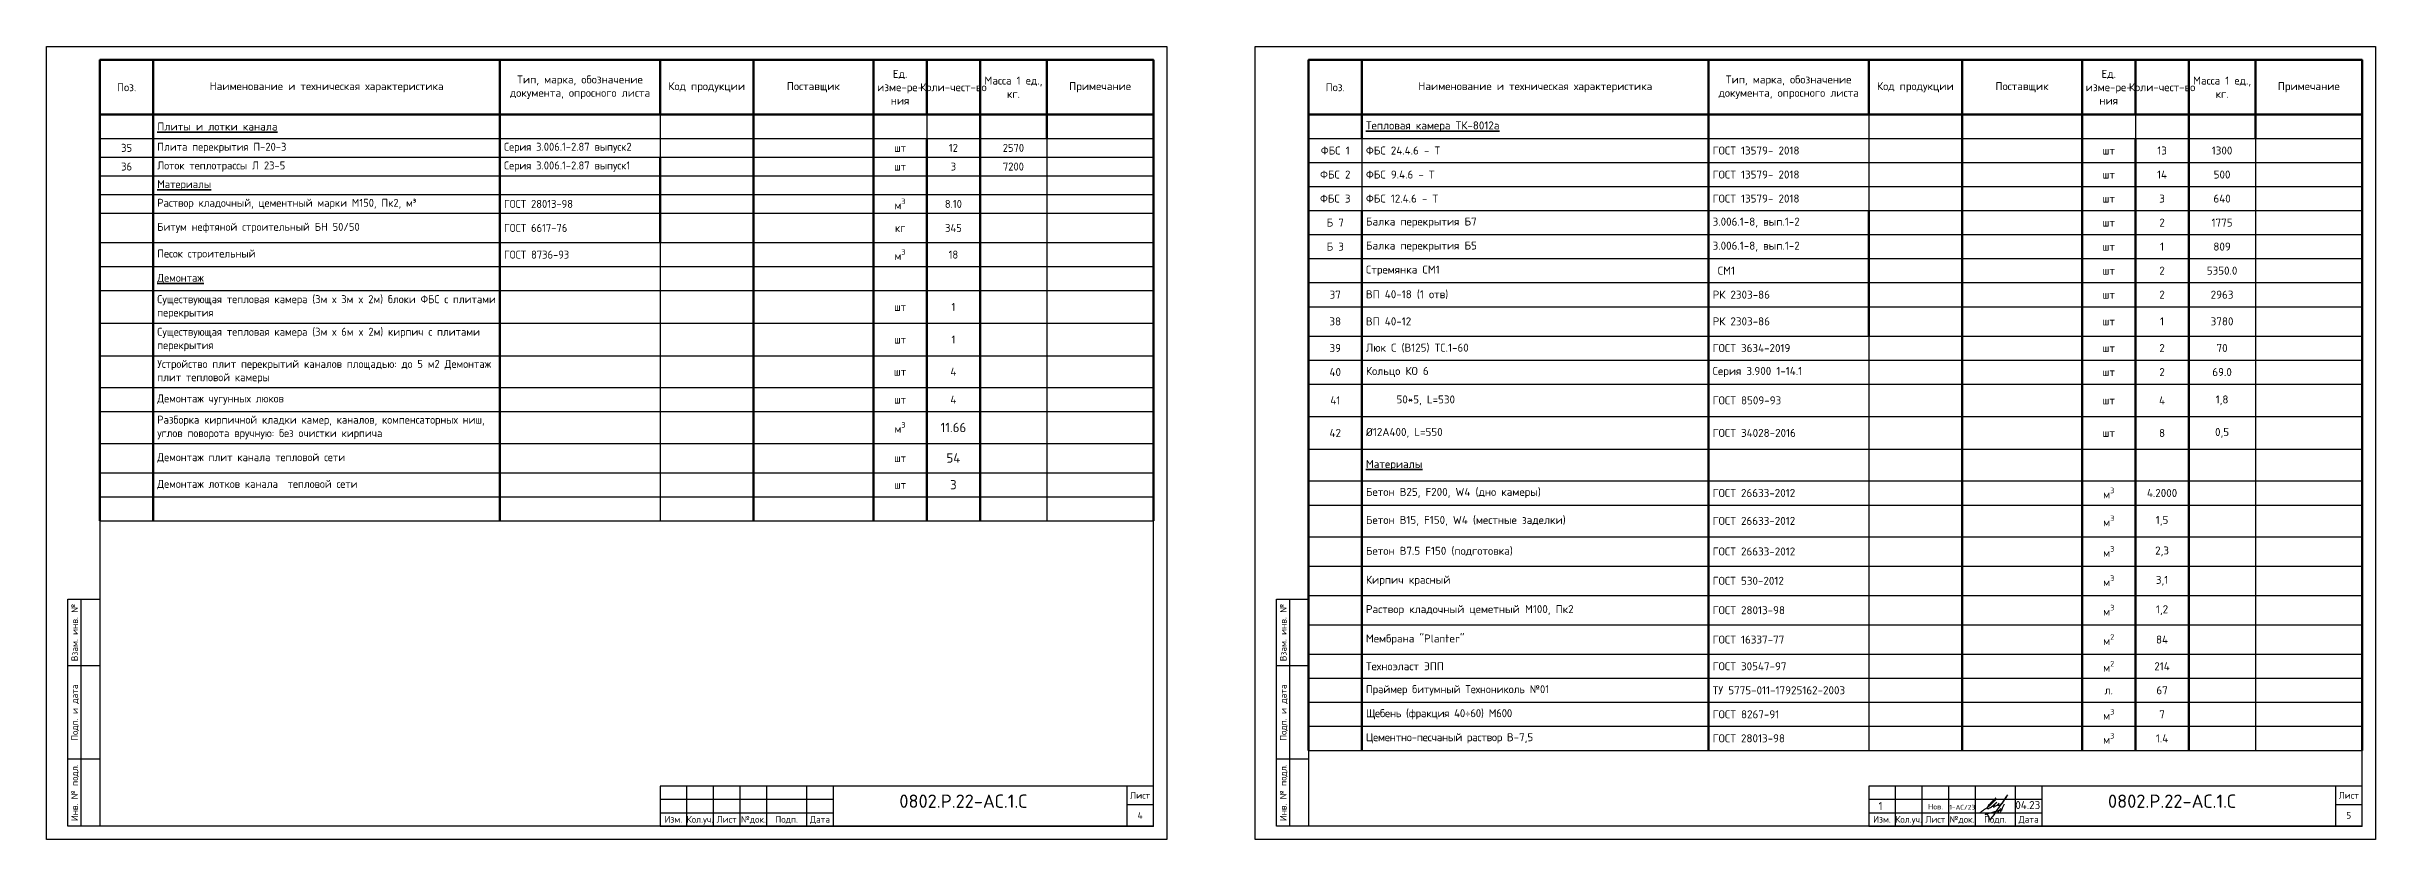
# Model space of a CAD drawing. Header units: metres. Extents: x -18 to 14983, y 1157 to 3877.
# Drawn here: x 14110 to 14983, y 2831 to 3128 of the extents above; entities that cross this region are included whole.
import ezdxf
from ezdxf.enums import TextEntityAlignment as Align

# ---------------------------------------------------------------- set-up
doc = ezdxf.new("R2010")
doc.units = ezdxf.units.M
doc.layers.add('Размерный', color=4, linetype='Continuous', lineweight=30)
doc.layers.add('таблица', color=250, linetype='Continuous', lineweight=35)
doc.layers.add('рамка', color=7, linetype='Continuous')
doc.styles.add('-ISOCPEUR-', font='isocpeur.ttf')
doc.styles.add('GOST-2.304_Type-B', font='GOST_Common.ttf')
doc.styles.get("Standard").update_dxf_attribs({"font": 'GOST_Common.ttf'})

# ---------------------------------------------------------------- blocks, each defined once
blk = doc.blocks.new('*T342')
at = {"layer": 'таблица', "color": 7, "lineweight": 50, "transparency": 16777216}
for p, q in [((0, 0), (395, 0)), ((0, 0), (0, -20.43)), ((20, 0), (20, -20.43)), ((150, 0), (150, -20.43)), ((210, 0), (210, -20.43)), ((245, 0), (245, -20.43)), ((290, 0), (290, -20.43)), ((310, 0), (310, -20.43)), ((330, 0), (330, -20.43)), ((355, 0), (355, -20.43)), ((395, 0), (395, -20.43))]:
    blk.add_line(p, q, dxfattribs=at)
at = {"layer": 'таблица', "color": 0, "lineweight": 50, "transparency": 16777216}
for p, q in [((0, -20.43), (150, -20.43)), ((0, -20.43), (0, -172.63)), ((20, -20.43), (20, -172.63)), ((210, -20.43), (395, -20.43)), ((245, -20.43), (245, -172.63)), ((290, -20.43), (290, -29.43)), ((330, -20.43), (330, -29.43)), ((355, -20.43), (355, -29.43)), ((395, -20.43), (395, -172.63)), ((210, -36.43), (210, -68.43))]:
    blk.add_line(p, q, dxfattribs=at)
at = {"layer": 'таблица', "color": 0, "linetype": 'ByBlock', "lineweight": 50, "transparency": 16777216}
for p, q in [((150, -20.43), (210, -20.43)), ((150, -20.43), (150, -172.63)), ((290, -29.43), (290, -172.63)), ((310, -29.43), (310, -172.63)), ((330, -29.43), (330, -172.63))]:
    blk.add_line(p, q, dxfattribs=at)
at = {"layer": 'таблица', "color": 0, "linetype": 'ByBlock', "lineweight": -2, "transparency": 16777216}
for p, q in [((210, -20.43), (210, -36.43)), ((310, -20.43), (310, -29.43)), ((355, -29.43), (355, -172.63)), ((210, -68.43), (210, -172.63))]:
    blk.add_line(p, q, dxfattribs=at)
at = {"layer": 'таблица', "color": 0, "lineweight": 25, "transparency": 16777216}
for p, q in [((0, -29.43), (20, -29.43)), ((210, -29.43), (290, -29.43)), ((310, -29.43), (395, -29.43)), ((0, -36.43), (20, -36.43)), ((0, -43.43), (20, -43.43)), ((210, -36.43), (245, -36.43)), ((210, -43.43), (245, -43.43)), ((355, -36.43), (395, -36.43)), ((355, -43.43), (395, -43.43)), ((0, -50.43), (20, -50.43)), ((210, -50.43), (245, -50.43)), ((355, -50.43), (395, -50.43)), ((0, -57.43), (20, -57.43)), ((210, -57.43), (245, -57.43)), ((355, -57.43), (395, -57.43)), ((0, -68.43), (20, -68.43)), ((210, -68.43), (245, -68.43)), ((355, -68.43), (395, -68.43)), ((0, -77.43), (20, -77.43)), ((210, -77.43), (245, -77.43)), ((355, -77.43), (395, -77.43)), ((0, -86.43), (20, -86.43)), ((210, -86.43), (245, -86.43)), ((355, -86.43), (395, -86.43)), ((0, -98.63), (20, -98.63)), ((210, -98.63), (245, -98.63)), ((355, -98.63), (395, -98.63)), ((0, -110.83), (20, -110.83)), ((210, -110.83), (245, -110.83)), ((355, -110.83), (395, -110.83)), ((0, -122.73), (20, -122.73)), ((210, -122.73), (245, -122.73)), ((355, -122.73), (395, -122.73)), ((0, -131.73), (20, -131.73)), ((210, -131.73), (245, -131.73)), ((355, -131.73), (395, -131.73)), ((0, -143.63), (20, -143.63)), ((210, -143.63), (245, -143.63)), ((355, -143.63), (395, -143.63)), ((0, -154.63), (20, -154.63)), ((210, -154.63), (245, -154.63)), ((355, -154.63), (395, -154.63)), ((0, -163.63), (20, -163.63)), ((210, -163.63), (245, -163.63)), ((355, -163.63), (395, -163.63)), ((0, -172.63), (20, -172.63)), ((210, -172.63), (245, -172.63)), ((355, -172.63), (395, -172.63))]:
    blk.add_line(p, q, dxfattribs=at)
at = {"layer": 'таблица', "color": 0, "linetype": 'ByBlock', "lineweight": 25, "transparency": 16777216}
for p, q in [((20, -29.43), (210, -29.43)), ((290, -29.43), (310, -29.43)), ((20, -36.43), (210, -36.43)), ((20, -43.43), (210, -43.43)), ((245, -36.43), (355, -36.43)), ((245, -43.43), (355, -43.43)), ((20, -50.43), (210, -50.43)), ((245, -50.43), (355, -50.43)), ((20, -57.43), (210, -57.43)), ((245, -57.43), (355, -57.43)), ((20, -68.43), (210, -68.43)), ((245, -68.43), (355, -68.43)), ((20, -77.43), (210, -77.43)), ((245, -77.43), (355, -77.43)), ((20, -86.43), (210, -86.43)), ((245, -86.43), (355, -86.43)), ((20, -98.63), (210, -98.63)), ((245, -98.63), (355, -98.63)), ((20, -110.83), (210, -110.83)), ((245, -110.83), (355, -110.83)), ((20, -122.73), (210, -122.73)), ((245, -122.73), (355, -122.73)), ((20, -131.73), (210, -131.73)), ((245, -131.73), (355, -131.73)), ((20, -143.63), (210, -143.63)), ((245, -143.63), (355, -143.63)), ((20, -154.63), (210, -154.63)), ((245, -154.63), (355, -154.63)), ((20, -163.63), (210, -163.63)), ((245, -163.63), (355, -163.63)), ((20, -172.63), (210, -172.63)), ((245, -172.63), (355, -172.63))]:
    blk.add_line(p, q, dxfattribs=at)
at = {"layer": 'таблица', "color": 7, "transparency": 16777216, "char_height": 3, "attachment_point": 5, "style": '-ISOCPEUR-'}
for s, insert, width in [('Поз.', (10, -10.22), 17), ('Наименование и техническая характеристика', (85, -10.22), 127), ('Тип, марка, обозначение документа, опросного листа', (180, -10.22), 57), ('Код продукции', (227.5, -10.22), 32), ('Поставщик', (267.5, -10.22), 42), ('Ед. изме-ре- ния', (300, -10.22), 17), ('Коли-чест-во', (320, -10.22), 17), ('Масса 1 ед., кг.', (342.5, -10.22), 22), ('Примечание', (375, -10.22), 37)]:
    blk.add_mtext(s, dxfattribs=dict(at, insert=insert, width=width))
at = {"layer": 'таблица', "color": 0, "transparency": 16777216}
for s, insert, char_height, width, attachment_point, style in [('{\\LПлиты и лотки канала}', (21.5, -24.93), 3, 127, 4, '-ISOCPEUR-'), ('35', (10, -32.93), 3, 18, 5, 'GOST-2.304_Type-B'), ('Плита перекрытия П-20-3', (21.5, -32.93), 3, 127, 4, 'GOST-2.304_Type-B'), ('Серия 3.006.1-2.87 выпуск2', (151.5, -32.93), 3, 57, 4, 'GOST-2.304_Type-B'), ('шт', (300, -32.93), 3, 17, 5, 'GOST-2.304_Type-B'), ('12', (320, -32.93), 3, 17, 5, 'GOST-2.304_Type-B'), ('2570', (342.5, -32.93), 3, 22, 5, 'GOST-2.304_Type-B'), ('36', (10, -39.93), 3, 18, 5, 'GOST-2.304_Type-B'), ('Лоток теплотрассы Л 23-5', (21.5, -39.93), 3, 127, 4, 'GOST-2.304_Type-B'), ('Серия 3.006.1-2.87 выпуск1', (151.5, -39.93), 3, 57, 4, 'GOST-2.304_Type-B'), ('шт', (300, -39.93), 3, 17, 5, 'GOST-2.304_Type-B'), ('3', (320, -39.93), 3, 17, 5, 'GOST-2.304_Type-B'), ('7200', (342.5, -39.93), 3, 22, 5, 'GOST-2.304_Type-B'), ('{\\LМатериалы}', (21.5, -46.93), 3, 127, 4, 'GOST-2.304_Type-B'), ('Раствор кладочный, цементный марки М150, Пк2, м³', (21.5, -53.93), 3, 127, 4, 'GOST-2.304_Type-B'), ('\\A1;м{\\H0.7x;\\S3^ ;}', (300, -53.93), 3, 17, 5, 'GOST-2.304_Type-B'), ('ГОСТ 28013-98', (151.5, -53.93), 3, 57, 4, 'GOST-2.304_Type-B'), ('8.10', (320, -53.93), 3, 17, 5, 'GOST-2.304_Type-B'), ('Песок строительный', (21.5, -72.93), 3, 127, 4, 'GOST-2.304_Type-B'), ('ГОСТ 8736-93', (151.5, -72.93), 3, 57, 4, 'GOST-2.304_Type-B'), ('\\A1;м{\\H0.7x;\\S3^ ;}', (300, -72.93), 3, 17, 5, 'GOST-2.304_Type-B'), ('18', (320, -72.93), 3, 17, 5, 'GOST-2.304_Type-B'), ('{\\LДемонтаж}', (21.5, -81.93), 3, 127, 4, 'GOST-2.304_Type-B'), ('Существующая тепловая камера (3м х 3м x 2м) блоки ФБС с плитами перекрытия', (21.5, -92.53), 3, 127, 4, 'GOST-2.304_Type-B'), ('шт', (300, -92.53), 3, 17, 5, 'GOST-2.304_Type-B'), ('1', (320, -92.53), 3, 17, 5, 'GOST-2.304_Type-B'), ('Существующая тепловая камера (3м х 6м x 2м) кирпич с плитами перекрытия', (21.5, -104.73), 3, 127, 4, 'GOST-2.304_Type-B'), ('шт', (300, -104.73), 3, 17, 5, 'GOST-2.304_Type-B'), ('1', (320, -104.73), 3, 17, 5, 'GOST-2.304_Type-B'), ('Устройство плит перекрытий каналов площадью: до 5 м2 Демонтаж плит тепловой камеры', (21.5, -116.78), 3, 127, 4, 'GOST-2.304_Type-B'), ('шт', (300, -116.78), 3, 17, 5, '-ISOCPEUR-'), ('4', (320, -116.78), 3, 17, 5, '-ISOCPEUR-'), ('Демонтаж чугунных люков', (21.5, -127.23), 3, 127, 4, 'GOST-2.304_Type-B'), ('шт', (300, -127.23), 3, 17, 5, 'GOST-2.304_Type-B'), ('4', (320, -127.23), 3, 17, 5, '-ISOCPEUR-'), ('Разборка кирпичной кладки камер, каналов, компенсаторных ниш, углов поворота вручную: без очистки кирпича', (21.5, -137.68), 3, 127, 4, 'GOST-2.304_Type-B'), ('\\A1;м{\\H0.7x;\\S3^ ;}', (300, -137.68), 3, 17, 5, 'GOST-2.304_Type-B'), ('11.66', (320, -137.68), 3.5, 17, 5, '-ISOCPEUR-'), ('Демонтаж плит канала тепловой сети', (21.5, -149.13), 3, 127, 4, 'GOST-2.304_Type-B'), ('54', (320, -149.13), 3.5, 17, 5, '-ISOCPEUR-'), ('шт', (300, -149.13), 3, 17, 5, 'GOST-2.304_Type-B'), ('Демонтаж лотков канала  тепловой сети', (21.5, -159.13), 3, 127, 4, 'GOST-2.304_Type-B'), ('шт', (300, -159.13), 3, 17, 5, 'GOST-2.304_Type-B'), ('3', (320, -159.13), 3.5, 17, 5, '-ISOCPEUR-')]:
    blk.add_mtext(s, dxfattribs=dict(at, insert=insert, char_height=char_height, width=width, attachment_point=attachment_point, style=style))
at = {"layer": 'таблица', "color": 0, "transparency": 16777216, "char_height": 3}
for s, insert, width, attachment_point in [('\\A1;Битум нефтяной строительный БН {\\H1x;50/50 }', (21.5, -62.93), 127, 4), ('ГОСТ 6617-76', (151.5, -62.93), 57, 4), ('кг', (300, -62.93), 17, 5), ('345', (320, -62.93), 17, 5)]:
    blk.add_mtext(s, dxfattribs=dict(at, insert=insert, width=width, attachment_point=attachment_point))
blk = doc.blocks.new('*T561')
at = {"layer": 'таблица', "color": 7, "lineweight": 50, "transparency": 16777216}
for p, q in [((0, 0), (395, 0)), ((0, 0), (0, -20.43)), ((20, 0), (20, -20.43)), ((150, 0), (150, -20.43)), ((210, 0), (210, -20.43)), ((245, 0), (245, -20.43)), ((290, 0), (290, -20.43)), ((310, 0), (310, -20.43)), ((330, 0), (330, -20.43)), ((355, 0), (355, -20.43)), ((395, 0), (395, -20.43))]:
    blk.add_line(p, q, dxfattribs=at)
at = {"layer": 'таблица', "color": 0, "lineweight": 50, "transparency": 16777216}
for p, q in [((0, -20.43), (150, -20.43)), ((0, -20.43), (0, -258.64)), ((20, -20.43), (20, -29.43)), ((210, -20.43), (395, -20.43)), ((245, -20.43), (245, -258.64)), ((290, -20.43), (290, -29.43)), ((330, -20.43), (330, -29.43)), ((355, -20.43), (355, -29.43)), ((395, -20.43), (395, -258.64)), ((20, -56.43), (20, -258.64)), ((210, -56.43), (210, -103.43))]:
    blk.add_line(p, q, dxfattribs=at)
at = {"layer": 'таблица', "color": 0, "linetype": 'ByBlock', "lineweight": 50, "transparency": 16777216}
for p, q in [((150, -20.43), (210, -20.43)), ((150, -20.43), (150, -258.64)), ((290, -29.43), (290, -258.64)), ((310, -29.43), (310, -258.64)), ((330, -29.43), (330, -258.64))]:
    blk.add_line(p, q, dxfattribs=at)
at = {"layer": 'таблица', "color": 0, "linetype": 'ByBlock', "lineweight": -2, "transparency": 16777216}
for p, q in [((210, -20.43), (210, -56.43)), ((310, -20.43), (310, -29.43)), ((20, -29.43), (20, -56.43)), ((355, -29.43), (355, -258.64)), ((245, -38.43), (290, -38.43)), ((310, -38.43), (355, -38.43)), ((245, -47.43), (290, -47.43)), ((310, -47.43), (355, -47.43)), ((210, -103.43), (210, -258.64))]:
    blk.add_line(p, q, dxfattribs=at)
at = {"layer": 'таблица', "color": 0, "lineweight": 25, "transparency": 16777216}
for p, q in [((0, -29.43), (20, -29.43)), ((210, -29.43), (290, -29.43)), ((310, -29.43), (395, -29.43)), ((0, -38.43), (20, -38.43)), ((210, -38.43), (245, -38.43)), ((355, -38.43), (395, -38.43)), ((0, -47.43), (20, -47.43)), ((210, -47.43), (245, -47.43)), ((355, -47.43), (395, -47.43)), ((0, -56.43), (20, -56.43)), ((210, -56.43), (245, -56.43)), ((355, -56.43), (395, -56.43)), ((0, -65.43), (20, -65.43)), ((210, -65.43), (245, -65.43)), ((355, -65.43), (395, -65.43)), ((0, -74.43), (20, -74.43)), ((210, -74.43), (245, -74.43)), ((355, -74.43), (395, -74.43)), ((0, -83.43), (20, -83.43)), ((210, -83.43), (245, -83.43)), ((355, -83.43), (395, -83.43)), ((0, -92.43), (20, -92.43)), ((210, -92.43), (245, -92.43)), ((355, -92.43), (395, -92.43)), ((0, -103.43), (20, -103.43)), ((210, -103.43), (245, -103.43)), ((355, -103.43), (395, -103.43)), ((0, -112.43), (20, -112.43)), ((210, -112.43), (245, -112.43)), ((355, -112.43), (395, -112.43)), ((0, -121.43), (20, -121.43)), ((210, -121.43), (245, -121.43)), ((355, -121.43), (395, -121.43)), ((0, -133.63), (20, -133.63)), ((210, -133.63), (245, -133.63)), ((355, -133.63), (395, -133.63)), ((0, -145.83), (20, -145.83)), ((210, -145.83), (245, -145.83)), ((355, -145.83), (395, -145.83)), ((0, -157.73), (20, -157.73)), ((210, -157.73), (245, -157.73)), ((355, -157.73), (395, -157.73)), ((0, -166.73), (20, -166.73)), ((210, -166.73), (245, -166.73)), ((355, -166.73), (395, -166.73)), ((0, -178.63), (20, -178.63)), ((210, -178.63), (245, -178.63)), ((355, -178.63), (395, -178.63)), ((0, -189.63), (20, -189.63)), ((210, -189.63), (245, -189.63)), ((355, -189.63), (395, -189.63)), ((0, -200.63), (20, -200.63)), ((210, -200.63), (245, -200.63)), ((355, -200.63), (395, -200.63)), ((0, -211.64), (20, -211.64)), ((210, -211.64), (245, -211.64)), ((355, -211.64), (395, -211.64)), ((0, -222.64), (20, -222.64)), ((210, -222.64), (245, -222.64)), ((355, -222.64), (395, -222.64)), ((0, -231.64), (20, -231.64)), ((210, -231.64), (245, -231.64)), ((355, -231.64), (395, -231.64)), ((0, -240.64), (20, -240.64)), ((210, -240.64), (245, -240.64)), ((355, -240.64), (395, -240.64)), ((0, -249.64), (20, -249.64)), ((210, -249.64), (245, -249.64)), ((355, -249.64), (395, -249.64)), ((0, -258.64), (20, -258.64)), ((210, -258.64), (245, -258.64)), ((355, -258.64), (395, -258.64))]:
    blk.add_line(p, q, dxfattribs=at)
at = {"layer": 'таблица', "color": 0, "linetype": 'ByBlock', "lineweight": 25, "transparency": 16777216}
for p, q in [((20, -29.43), (210, -29.43)), ((290, -29.43), (310, -29.43)), ((20, -38.43), (210, -38.43)), ((290, -38.43), (310, -38.43)), ((20, -47.43), (210, -47.43)), ((290, -47.43), (310, -47.43)), ((20, -56.43), (210, -56.43)), ((245, -56.43), (355, -56.43)), ((20, -65.43), (210, -65.43)), ((245, -65.43), (355, -65.43)), ((20, -74.43), (210, -74.43)), ((245, -74.43), (355, -74.43)), ((20, -83.43), (210, -83.43)), ((245, -83.43), (355, -83.43)), ((20, -92.43), (210, -92.43)), ((245, -92.43), (355, -92.43)), ((20, -103.43), (210, -103.43)), ((245, -103.43), (355, -103.43)), ((20, -112.43), (210, -112.43)), ((245, -112.43), (355, -112.43)), ((20, -121.43), (210, -121.43)), ((245, -121.43), (355, -121.43)), ((20, -133.63), (210, -133.63)), ((245, -133.63), (355, -133.63)), ((20, -145.83), (210, -145.83)), ((245, -145.83), (355, -145.83)), ((20, -157.73), (210, -157.73)), ((245, -157.73), (355, -157.73)), ((20, -166.73), (210, -166.73)), ((245, -166.73), (355, -166.73)), ((20, -178.63), (210, -178.63)), ((245, -178.63), (355, -178.63)), ((20, -189.63), (210, -189.63)), ((245, -189.63), (355, -189.63)), ((20, -200.63), (210, -200.63)), ((245, -200.63), (355, -200.63)), ((20, -211.64), (210, -211.64)), ((245, -211.64), (355, -211.64)), ((20, -222.64), (210, -222.64)), ((245, -222.64), (355, -222.64)), ((20, -231.64), (210, -231.64)), ((245, -231.64), (355, -231.64)), ((20, -240.64), (210, -240.64)), ((245, -240.64), (355, -240.64)), ((20, -249.64), (210, -249.64)), ((245, -249.64), (355, -249.64)), ((20, -258.64), (210, -258.64)), ((245, -258.64), (355, -258.64))]:
    blk.add_line(p, q, dxfattribs=at)
at = {"layer": 'таблица', "color": 7, "transparency": 16777216, "char_height": 3, "attachment_point": 5, "style": '-ISOCPEUR-'}
for s, insert, width in [('Поз.', (10, -10.22), 17), ('Наименование и техническая характеристика', (85, -10.22), 127), ('Тип, марка, обозначение документа, опросного листа', (180, -10.22), 57), ('Код продукции', (227.5, -10.22), 32), ('Поставщик', (267.5, -10.22), 42), ('Ед. изме-ре- ния', (300, -10.22), 17), ('Коли-чест-во', (320, -10.22), 17), ('Масса 1 ед., кг.', (342.5, -10.22), 22), ('Примечание', (375, -10.22), 37), ('ФБС 1', (10, -33.93), 17), ('ФБС 2', (10, -42.93), 17), ('ФБС 3', (10, -51.93), 17), ('Б 7', (10, -60.93), 17), ('Б 3', (10, -69.93), 17), ('37', (10, -87.93), 17), ('38', (10, -97.93), 17), ('39', (10, -107.93), 17), ('41', (10, -127.53), 17), ('42', (10, -139.73), 17)]:
    blk.add_mtext(s, dxfattribs=dict(at, insert=insert, width=width))
at = {"layer": 'таблица', "color": 0, "transparency": 16777216, "char_height": 3, "style": '-ISOCPEUR-'}
for s, insert, width, attachment_point in [('{\\LТепловая камера ТК-8012а}', (21.5, -24.93), 127, 4), ('ФБС 24.4.6 - Т', (21.5, -33.93), 127, 4), ('ГОСТ 13579- 2018', (151.5, -33.93), 57, 4), ('шт', (300, -33.93), 17, 5), ('13', (320, -33.93), 17, 5), ('1300', (342.5, -33.93), 22, 5), ('ФБС 9.4.6 - Т', (21.5, -42.93), 127, 4), ('ГОСТ 13579- 2018', (151.5, -42.93), 57, 4), ('шт', (300, -42.93), 17, 5), ('14', (320, -42.93), 17, 5), ('500', (342.5, -42.93), 22, 5), ('ФБС 12.4.6 - Т', (21.5, -51.93), 127, 4), ('ГОСТ 13579- 2018', (151.5, -51.93), 57, 4), ('шт', (300, -51.93), 17, 5), ('3', (320, -51.93), 17, 5), ('640', (342.5, -51.93), 22, 5), ('Балка перекрытия Б7', (21.5, -60.93), 127, 4), ('3.006.1-8, вып.1-2', (151.5, -60.93), 57, 4), ('шт', (300, -60.93), 17, 5), ('2', (320, -60.93), 17, 5), ('1775', (342.5, -60.93), 22, 5), ('Балка перекрытия Б5', (21.5, -69.93), 127, 4), ('3.006.1-8, вып.1-2', (151.5, -69.93), 57, 4), ('шт', (300, -69.93), 17, 5), ('1', (320, -69.93), 17, 5), ('809', (342.5, -69.93), 22, 5), ('Стремянка СМ1', (21.5, -78.93), 127, 4), (' СМ1', (151.5, -78.93), 57, 4), ('шт', (300, -78.93), 17, 5), ('2', (320, -78.93), 17, 5), ('5350.0', (342.5, -78.93), 22, 5), ('ВП 40-18 (1 отв)', (21.5, -87.93), 127, 4), ('РК 2303-86', (151.5, -87.93), 57, 4), ('2', (320, -87.93), 17, 5), ('2963', (342.5, -87.93), 22, 5), ('шт', (300, -87.93), 17, 5), ('ВП 40-12 ', (21.5, -97.93), 127, 4), ('РК 2303-86', (151.5, -97.93), 57, 4), ('шт', (300, -97.93), 17, 5), ('1', (320, -97.93), 17, 5), ('3780', (342.5, -97.93), 22, 5), ('Люк С (В125) ТС.1-60', (21.5, -107.93), 127, 4), ('ГОСТ 3634-2019', (151.5, -107.93), 57, 4), ('шт', (300, -107.93), 17, 5), ('2', (320, -107.93), 17, 5), ('70', (342.5, -107.93), 22, 5), ('40', (10, -116.93), 18, 5), ('Кольцо КО 6', (21.5, -116.93), 127, 4), ('Серия 3.900 1-14.1', (151.5, -116.93), 57, 4), ('шт', (300, -116.93), 17, 5), ('2', (320, -116.93), 17, 5), ('69.0', (342.5, -116.93), 22, 5), ('      50*5, L=530', (21.5, -127.53), 127, 4), ('ГОСТ 8509-93', (151.5, -127.53), 57, 4), ('шт', (300, -127.53), 17, 5), ('4', (320, -127.53), 17, 5), ('1,8', (342.5, -127.53), 22, 5), ('%%C12А400, L=550', (21.5, -139.73), 127, 4), ('{\\C0;ГОСТ 34028-2016}', (151.5, -139.73), 57, 4), ('шт', (300, -139.73), 17, 5), ('8', (320, -139.73), 17, 5), ('0,5', (342.5, -139.73), 22, 5), ('{\\LМатериалы}', (21.5, -151.78), 127, 4), ('\\A1;Бетон В25, F200, W4 (дно камеры) ', (21.5, -162.23), 127, 4), ('{\\C7;ГОСТ 26633-2012}', (151.5, -162.23), 57, 4), ('\\A1;м{\\H0.7x;\\S3^ ;}', (300, -162.23), 17, 5), ('4.2000', (320, -162.23), 17, 5), ('\\A1;Бетон В15, F150, W4 (местные заделки)', (21.5, -172.68), 127, 4), ('ГОСТ 26633-2012', (151.5, -172.68), 57, 4), ('\\A1;м{\\H0.7x;\\S3^ ;}', (300, -172.68), 17, 5), ('1,5', (320, -172.68), 17, 5), ('{\\fISOCPEUR|b0|i0|c204|p34;Бетон В7.5 F150\\fISOCPEUR|b0|i0|c0|p34; \\fISOCPEUR|b0|i0|c204|p34;(подготовка)}', (21.5, -184.13), 127, 4), ('ГОСТ 26633-2012', (151.5, -184.13), 57, 4), ('\\A1;м{\\H0.7x;\\S3^ ;}', (300, -184.13), 17, 5), ('2,3', (320, -184.13), 17, 5), ('Кирпич красный ', (21.5, -195.13), 127, 4), ('ГОСТ 530-2012', (151.5, -195.13), 57, 4), ('\\A1;м{\\H0.7x;\\S3^ ;}', (300, -195.13), 17, 5), ('3,1', (320, -195.13), 17, 5), ('Раствор кладочный цеметный М100, Пк2', (21.5, -206.14), 127, 4), ('ГОСТ 28013-98', (151.5, -206.14), 57, 4), ('\\A1;м{\\H0.7x;\\S3^ ;}', (300, -206.14), 17, 5), ('1,2', (320, -206.14), 17, 5), ('Мембрана "Planter"', (21.5, -217.14), 127, 4), ('ГОСТ 16337-77', (151.5, -217.14), 57, 4), ('\\A1;м{\\H0.7x;\\S2^ ;}', (300, -217.14), 17, 5), ('84', (320, -217.14), 17, 5), ('Техноэласт ЭПП', (21.5, -227.14), 127, 4), ('ГОСТ 30547-97', (151.5, -227.14), 57, 4), ('\\A1;м{\\H0.7x;\\S2^ ;}', (300, -227.14), 17, 5), ('214', (320, -227.14), 17, 5), ('{\\fGOST Common|b0|i0|c204|p34;\\C256;Праймер битумный Технониколь №01}', (21.5, -236.14), 127, 4), ('ТУ 5775-011-17925162-2003', (151.5, -236.14), 57, 4), ('л.', (300, -236.14), 17, 5), ('67', (320, -236.14), 17, 5), ('{\\T0.95;Щебень (фракция 40÷60) М600}', (21.5, -245.14), 127, 4), ('ГОСТ 8267-91', (151.5, -245.14), 57, 4), ('\\A1;м{\\H0.7x;\\S3^ ;}', (300, -245.14), 17, 5), ('7', (320, -245.14), 17, 5), ('{\\T0.95;Цементно-песчаный раствор \\fISOCPEUR|b0|i0|c204|p34;\\T1;\\C0;В-7,5}', (21.5, -254.14), 127, 4), ('{\\C7;ГОСТ 28013-98}', (151.5, -254.14), 57, 4), ('\\A1;м{\\H0.7x;\\S3^ ;}', (300, -254.14), 17, 5), ('1.4', (320, -254.14), 17, 5)]:
    blk.add_mtext(s, dxfattribs=dict(at, insert=insert, width=width, attachment_point=attachment_point))
blk = doc.blocks.new('подпись')
at = {"lineweight": 30}
for points in [[(-0.82, -1.23), (-0.21, -0.8), (0.43, -0.36), (0.86, -0.08), (1.32, 0.25), (2, 0.77), (2.8, 1.4), (3.27, 1.83), (3.84, 2.36), (4.46, 3.07), (5.01, 3.73), (5.08, 3.95), (5.01, 4.03), (4.91, 4), (4.76, 3.88), (4.33, 3.49), (3.4, 2.58), (2.34, 1.43), (1.83, 0.48), (1.87, 0.23), (1.99, 0.16), (2.17, 0.16), (2.41, 0.25), (3.02, 0.6), (3.71, 1.09), (4.34, 1.62), (5.32, 2.55), (4.75, 1.98), (4.27, 1.36), (4.08, 1.05), (4.07, 0.85), (4.11, 0.78), (4.25, 0.78), (4.42, 0.84), (4.78, 1.05), (5.16, 1.3), (5.47, 1.51), (5.72, 1.73), (6.05, 1.99), (6.23, 2.18), (5.94, 1.88), (5.8, 1.63), (5.8, 1.5), (5.89, 1.44), (6.13, 1.46), (6.57, 1.6), (6.9, 1.79), (7.5, 2.39), (8.04, 3.08), (8.61, 3.92), (9.15, 4.76), (9.43, 5.33), (8, 3.26), (6.29, 0.88), (3.58, -3.07), (3.05, -3.8), (2.85, -4.05), (2.49, -2.98), (2.12, -2.39), (1.3, -1.96), (1.02, -2.03), (2.91, -1.44), (4.7, -0.96), (7.51, -0.15)], [(6.86, 0.23), (5.67, -1.43)], [(8.19, 1.85), (6.68, -1.27)]]:
    blk.add_spline(points, degree=3, dxfattribs=at)
blk = doc.blocks.new('Подпись Леха')
at = {"layer": 'рамка'}
blk.add_blockref('подпись', (2.7, 0.11), dxfattribs=at)

msp = doc.modelspace()

# ---------------------------------------------------------------- linework, layer by layer
for p, q in [((14122.9408, 2835.9949), (14122.9408, 2920.9949)), ((14576.1076, 2835.9949), (14576.1076, 2920.9949)), ((14129.9408, 2895.9949), (14117.9408, 2895.9949)), ((14583.1076, 2895.9949), (14571.1076, 2895.9949)), ((14129.9408, 2860.9949), (14117.9408, 2860.9949)), ((14583.1076, 2860.9949), (14571.1076, 2860.9949)), ((14349.9408, 2835.9949), (14349.9408, 2850.9949)), ((14359.9408, 2835.9949), (14359.9408, 2850.9949)), ((14369.9408, 2835.9949), (14369.9408, 2850.9949)), ((14379.9408, 2835.9949), (14379.9408, 2850.9949)), ((14394.9408, 2835.9949), (14394.9408, 2850.9949)), ((14404.9408, 2835.9949), (14404.9408, 2850.9949)), ((14514.9408, 2850.9949), (14514.9408, 2835.9949)), ((14803.1076, 2835.9949), (14803.1076, 2850.9949)), ((14813.1076, 2835.9949), (14813.1076, 2850.9949)), ((14823.1076, 2835.9949), (14823.1076, 2850.9949)), ((14833.1076, 2835.9949), (14833.1076, 2850.9949)), ((14848.1076, 2835.9949), (14848.1076, 2850.9949)), ((14858.1076, 2835.9949), (14858.1076, 2850.9949)), ((14968.1076, 2850.9949), (14968.1076, 2835.9949)), ((14404.9408, 2845.9949), (14339.9408, 2845.9949)), ((14339.9408, 2840.9949), (14404.9408, 2840.9949)), ((14524.9408, 2843.9949), (14514.9408, 2843.9949)), ((14858.1076, 2845.9949), (14793.1076, 2845.9949)), ((14793.1076, 2840.9949), (14858.1076, 2840.9949)), ((14978.1076, 2843.9949), (14968.1076, 2843.9949))]:
    msp.add_line(p, q)
for points in [[(14109.9408, 3127.9949), (14529.9408, 3127.9949), (14529.9408, 2830.9949), (14109.9408, 2830.9949)], [(14563.1076, 3127.9949), (14983.1076, 3127.9949), (14983.1076, 2830.9949), (14563.1076, 2830.9949)], [(14129.9408, 2835.9949), (14117.9408, 2835.9949), (14117.9408, 2920.9949), (14129.9408, 2920.9949)], [(14583.1076, 2835.9949), (14571.1076, 2835.9949), (14571.1076, 2920.9949), (14583.1076, 2920.9949)], [(14339.9408, 2835.9949), (14524.9408, 2835.9949), (14524.9408, 2850.9949), (14339.9408, 2850.9949)], [(14793.1076, 2835.9949), (14978.1076, 2835.9949), (14978.1076, 2850.9949), (14793.1076, 2850.9949)]]:
    msp.add_lwpolyline(points, close=True)
at = {"const_width": 0.5}
for points in [[(14129.9408, 3122.9949), (14524.9408, 3122.9949), (14524.9408, 2835.9949), (14129.9408, 2835.9949)], [(14583.1076, 3122.9949), (14978.1076, 3122.9949), (14978.1076, 2835.9949), (14583.1076, 2835.9949)]]:
    msp.add_lwpolyline(points, close=True, dxfattribs=at)

# ---------------------------------------------------------------- block references
for name, p in [('*T342', (14129.9408, 3122.9949)), ('*T561', (14583.1076, 3122.9949)), ('Подпись Леха', (14833.0542, 2842.2413))]:
    msp.add_blockref(name, p)

# ---------------------------------------------------------------- texts
at = {"style": '-ISOCPEUR-'}
for s, p in [('Взам. инв. №', (14120.4408, 2908.4949)), ('Взам. инв. №', (14573.6076, 2908.4949)), ('Подп. и дата', (14120.4408, 2878.4949)), ('Подп. и дата', (14573.6076, 2878.4949)), ('Инв. № подл.', (14120.4408, 2848.4949)), ('Инв. № подл.', (14573.6076, 2848.4949))]:
    msp.add_text(s, height=2.5, rotation=90, dxfattribs=at).set_placement(p, align=Align.MIDDLE_CENTER)
for s, p in [('Лист', (14519.9408, 2847.4949)), ('Лист', (14973.1076, 2847.4949)), ('Изм.', (14344.9408, 2838.4949)), ('Кол.уч.', (14354.9408, 2838.4949)), ('Лист', (14364.9408, 2838.4949)), ('№док.', (14374.9408, 2838.4949)), ('Подп.', (14387.4408, 2838.4949)), ('Дата', (14399.9408, 2838.4949)), ('Изм.', (14798.1076, 2838.4949)), ('Кол.уч.', (14808.1076, 2838.4949)), ('Лист', (14818.1076, 2838.4949)), ('№док.', (14828.1076, 2838.4949)), ('Подп.', (14840.6076, 2838.4949)), ('Дата', (14853.1076, 2838.4949))]:
    msp.add_text(s, height=2.5, dxfattribs=at).set_placement(p, align=Align.MIDDLE_CENTER)
at = {"char_height": 5, "width": 38.557853, "attachment_point": 1}
for insert in [(14429.1384, 2847.803), (14882.3052, 2847.803)]:
    msp.add_mtext('\\pi-9.47107,l10;{\\fISOCPEUR|b0|i0|c204|p34;\\C7;0802.Р.22-АС.1.С}', dxfattribs=dict(at, insert=insert))
at = {"style": '-ISOCPEUR-'}
for tag, p in [('4', (14519.9408, 2839.9949)), ('5', (14973.1076, 2839.9949))]:
    msp.add_attdef(tag, text='*', height=2.5, dxfattribs=at).set_placement(p, align=Align.MIDDLE_CENTER)
at = {"layer": 'Размерный', "color": 0, "style": '-ISOCPEUR-'}
for s, p in [('1', (14796.7998, 2842.0068)), ('04.23', (14848.0916, 2842.3543))]:
    msp.add_text(s, height=3, dxfattribs=at).set_placement(p)
at = {"layer": 'Размерный', "color": 0}
for s, height, p in [('Нов.', 2, (14815.3759, 2842.2384)), ('1-АС/23', 1.8, (14823.3304, 2842.1335))]:
    msp.add_text(s, height=height, dxfattribs=at).set_placement(p)

doc.saveas('drawing.dxf')
